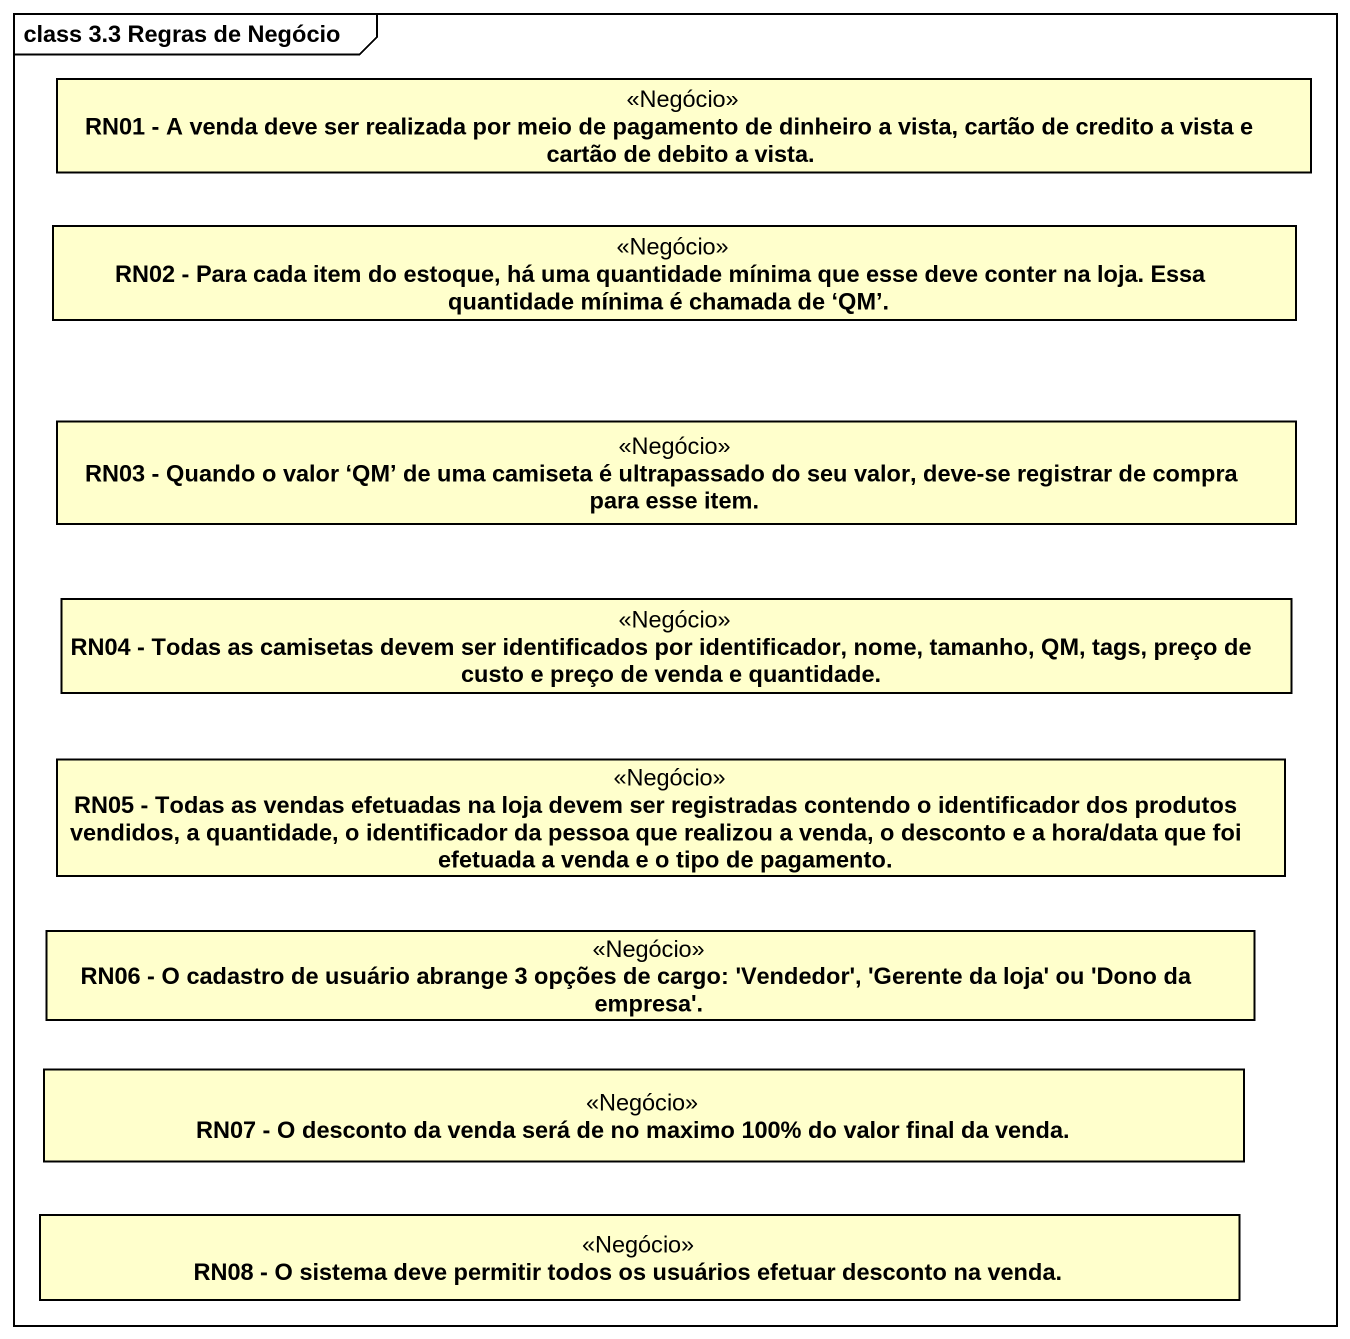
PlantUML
@startuml
mainframe class 3.3 Regras de Negócio
hide circle
hide empty members
class "RN01 - A venda deve ser realizada por meio de pagamento de dinheiro a vista, cartão de credito a vista e cartão de debito a vista." as RN01_A_venda_deve_ser <<Negócio>>
class "RN02 - Para cada item do estoque, há uma quantidade mínima que esse deve conter na loja. Essa quantidade mínima é chamada de ‘QM’." as RN02_Para_cada_item_do <<Negócio>>
class "RN03 - Quando o valor ‘QM’ de uma camiseta é ultrapassado do seu valor, deve-se registrar de compra para esse item." as RN03_Quando_o_valor_QM_de <<Negócio>>
class "RN04 - Todas as camisetas devem ser identificados por identificador, nome, tamanho, QM, tags, preço de custo e preço de venda e quantidade." as RN04_Todas_as_camisetas <<Negócio>>
class "RN05 - Todas as vendas efetuadas na loja devem ser registradas contendo o identificador dos produtos vendidos, a quantidade, o identificador da pessoa que realizou a venda, o desconto e a hora/data que foi efetuada a venda e o tipo de pagamento." as RN05_Todas_as_vendas <<Negócio>>
class "RN06 - O cadastro de usuário abrange 3 opções de cargo: 'Vendedor', 'Gerente da loja' ou 'Dono da empresa'." as RN06_O_cadastro_de_usuário <<Negócio>>
class "RN07 - O desconto da venda será de no maximo 100% do valor final da venda." as RN07_O_desconto_da_venda <<Negócio>>
class "RN08 - O sistema deve permitir todos os usuários efetuar desconto na venda." as RN08_O_sistema_deve <<Negócio>>
@enduml
